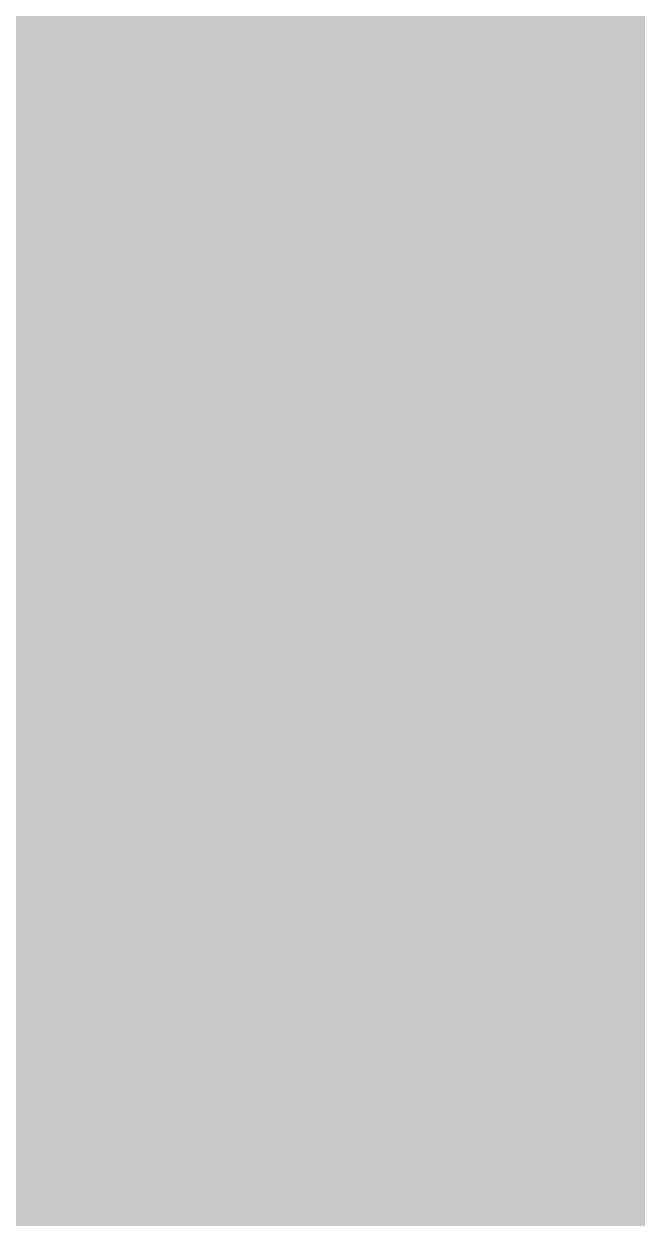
# Model space of a CAD drawing. Header units: inches. Extents: x -4266 to -1814, y 9706 to 12441.
# Drawn here: x -2095.54 to -2070.48, y 10368.61 to 10417.44 of the extents above; entities that cross this region are included whole.
import ezdxf

# ---------------------------------------------------------------- set-up
doc = ezdxf.new("R2010")
doc.units = ezdxf.units.IN
doc.header["$MEASUREMENT"] = 0
doc.layers.add('0-1', color=7, linetype='Continuous', lineweight=5)
doc.layers.add('A-FLOR-PATT-1', color=251, linetype='Continuous', lineweight=9)

# ---------------------------------------------------------------- blocks, each defined once
blk = doc.blocks.new('CTR - 1st Phase - Shell_rvt-1-FLOOR PLAN - 1ST FLOOR')
at = {"layer": 'A-FLOR-PATT-1'}
h = blk.add_hatch(dxfattribs=at)
h.set_pattern_fill('FP_7', color=256, style=0, pattern_type=2)
h.set_pattern_definition([(0, (0, 0), (15.36, 3.84), [1.267, -10.253, 1.267, -10.253, -61.44]), (0, (0, 0), (15.36, 3.84), [-23.04, 1.267, -21.773, 1.267, -10.253, -26.88]), (0, (0, 0), (15.36, 3.84), [-57.6, 1.267, -6.413, 1.267, -17.933]), (120, (5.76, 1.92), (-11.0055376, 11.3821502), [1.267, -10.253, 1.267, -10.253, -61.44]), (120, (5.76, 1.92), (-11.0055376, 11.3821502), [-23.04, 1.267, -21.773, 1.267, -10.253, -26.88]), (120, (5.76, 1.92), (-11.0055376, 11.3821502), [-57.6, 1.267, -6.413, 1.267, -17.933]), (240, (7.68, 9.6), (-4.3544624, -15.2221502), [1.267, -10.253, 1.267, -10.253, -61.44]), (240, (7.68, 9.6), (-4.3544624, -15.2221502), [-23.04, 1.267, -21.773, 1.267, -10.253, -26.88]), (240, (7.68, 9.6), (-4.3544624, -15.2221502), [-57.6, 1.267, -6.413, 1.267, -17.933])])
h.paths.add_polyline_path([(-1938.324, 10011.589), (-1933.324, 10011.589), (-1933.324, 10819.989), (-2096.824, 10819.989), (-2096.824, 10780.214), (-2096.199, 10780.214), (-2096.199, 10742.19), (-2096.824, 10742.19), (-2096.824, 10703.414), (-2096.199, 10703.414), (-2096.199, 10665.39), (-2096.824, 10665.39), (-2096.824, 10665.014), (-2096.199, 10665.014), (-2096.199, 10626.99), (-2096.824, 10626.99), (-2096.824, 10571.427), (-2095.824, 10571.427), (-2095.824, 10542.427), (-2096.824, 10542.427), (-2096.824, 10511.414), (-2096.199, 10511.414), (-2096.199, 10473.39), (-2096.824, 10473.39), (-2096.824, 10396.214), (-2096.199, 10396.214), (-2096.199, 10358.19), (-2096.824, 10358.19), (-2096.824, 10357.814), (-2096.199, 10357.814), (-2096.199, 10319.79), (-2096.824, 10319.79), (-2096.824, 10290.152), (-2095.824, 10290.152), (-2095.824, 10261.152), (-2096.824, 10261.152), (-2096.824, 10204.214), (-2096.199, 10204.214), (-2096.199, 10166.19), (-2096.824, 10166.19), (-2096.824, 10165.814), (-2096.199, 10165.814), (-2096.199, 10127.79), (-2096.824, 10127.79), (-2096.824, 10127.414), (-2096.199, 10127.414), (-2096.199, 10089.39), (-2096.824, 10089.39), (-2096.824, 10011.589), (-2045.966, 10011.589)], flags=0)

msp = doc.modelspace()

# ---------------------------------------------------------------- block references
at = {"layer": '0-1'}
msp.add_blockref('CTR - 1st Phase - Shell_rvt-1-FLOOR PLAN - 1ST FLOOR', (0, 0), dxfattribs=at)

doc.saveas('drawing.dxf')
